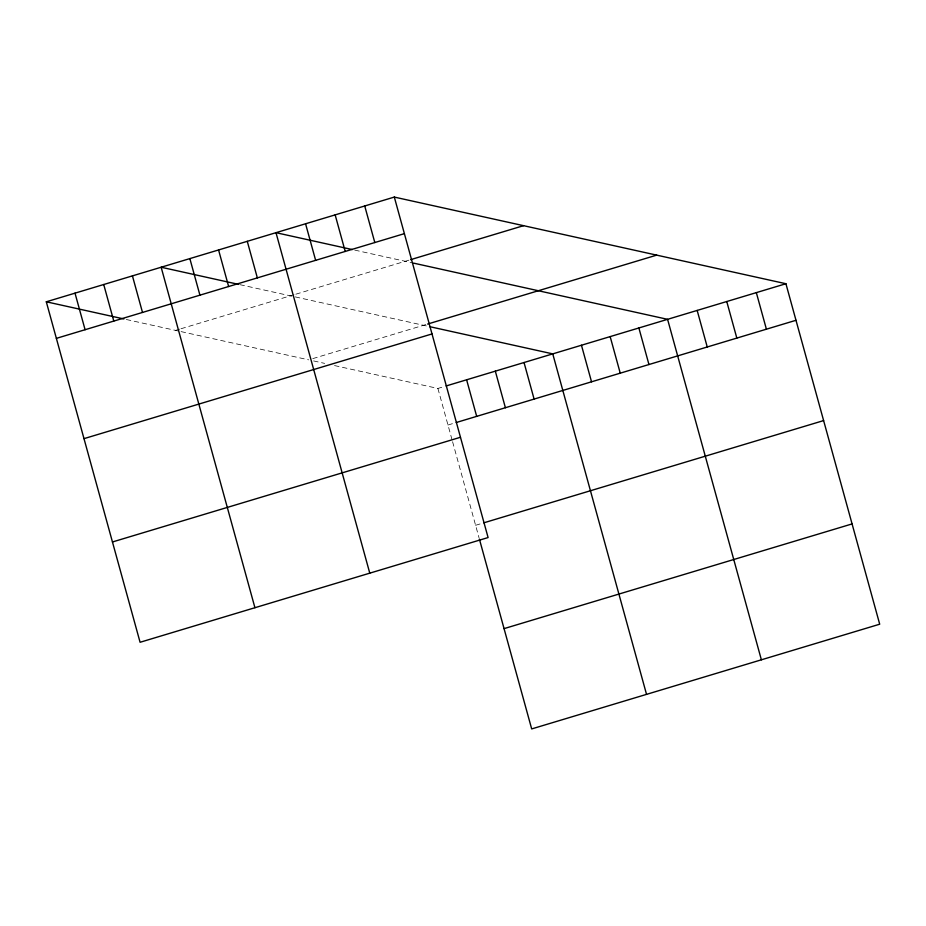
<?xml version="1.0" encoding="UTF-8"?>
<svg xmlns="http://www.w3.org/2000/svg" width="926" height="926" viewBox="0 0 926 926"><rect width="100%" height="100%" fill="white"/><g stroke="black" fill="none" stroke-linecap="round" stroke-linejoin="round"><path stroke-width="0.69" stroke-dasharray="4.63 3.47" d="M175.523 330.385L179.632 329.147M180.998 328.742L294.48 294.595M295.845 294.19L409.257 260.067M312.78 358.617L427.615 324.054M334.517 365.562L437.905 388.445L444.735 386.385M447.976 425.011L454.805 422.95M475.594 525.297L482.434 523.236M354.762 250.113L412.151 262.81M239.915 284.664L428.437 326.38M126.295 319.493L179.69 331.311M181.079 331.612L308.671 359.844M313.601 360.932L324.679 363.386M437.905 388.445L452.189 440.325M452.582 441.725L479.008 537.693"/><path stroke-width="1.39" d="M394.314 197.076L488.095 537.555L140.081 642.274L46.3 301.795L394.314 197.076L785.919 283.726L879.7 624.205L531.686 728.924L479.39 539.071M56.37 338.36L404.384 233.641M410.6 259.662L523.549 225.678M427.615 324.054L656.684 255.136M84 438.646L432.014 333.939M446.1 385.968L785.919 283.726M456.182 422.534L795.99 320.292M112.463 541.976L460.477 437.269M483.8 522.831L823.608 420.589M504.057 628.627L852.07 523.919M352.297 249.569L275.994 232.681L369.775 573.159M413.54 263.123L667.588 319.331L761.38 659.81M238.676 284.398L161.147 267.232L254.928 607.711M429.676 326.658L552.753 353.882L646.533 694.361M46.3 301.795L123.841 318.949M756.334 292.628L766.404 329.193M726.76 301.529L736.83 338.094M697.174 310.43L707.244 346.995M638.882 327.966L648.952 364.531M610.165 336.613L620.246 373.178M581.459 345.248L591.529 381.813M524.035 362.529L534.105 399.094M495.329 371.164L505.399 407.729M466.611 379.799L476.682 416.364M364.728 205.977L374.81 242.543M335.154 214.878L345.224 251.444M305.568 223.779L315.639 260.345M247.277 241.316L257.347 277.881M218.571 249.962L228.641 286.528M189.853 258.597L199.923 295.162M132.43 275.879L142.5 312.444M103.724 284.514L113.794 321.079M75.006 293.148L85.088 329.714"/></g></svg>
